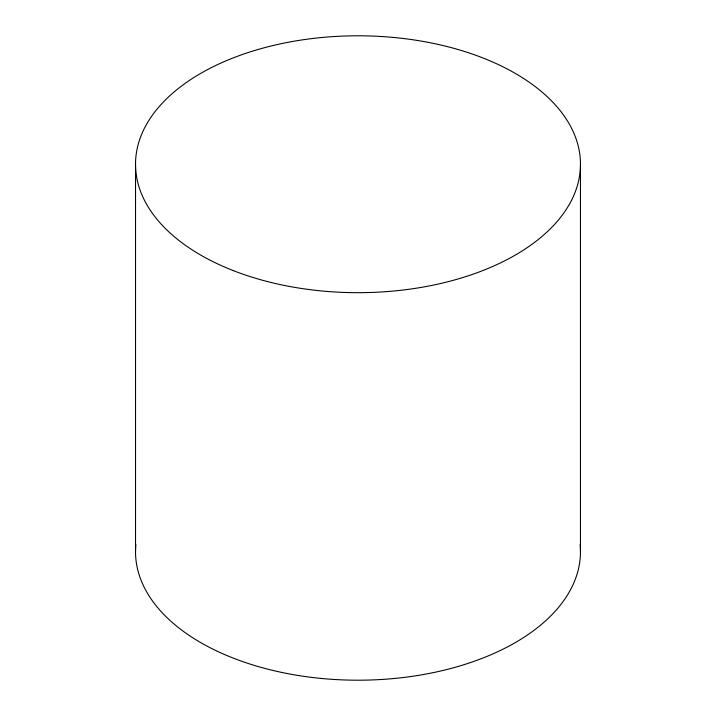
<?xml version="1.0" encoding="UTF-8"?>
<svg xmlns="http://www.w3.org/2000/svg" width="716" height="716" viewBox="0 0 716 716"><rect width="100%" height="100%" fill="white"/><g stroke="black" fill="none" stroke-linecap="round" stroke-linejoin="round"><path stroke-width="1.07" d="M580.47 164.241L580.47 551.759M135.53 164.241L135.53 551.759M580.13 544.625A222.47 128.441 0 0 1 358 680.2A222.47 128.441 0 0 1 135.87 544.625M233.3 270.612A222.47 128.441 0 0 0 579.906 173.406A222.47 128.441 0 0 0 260.794 48.706A222.47 128.441 0 0 0 233.3 270.612"/></g></svg>
